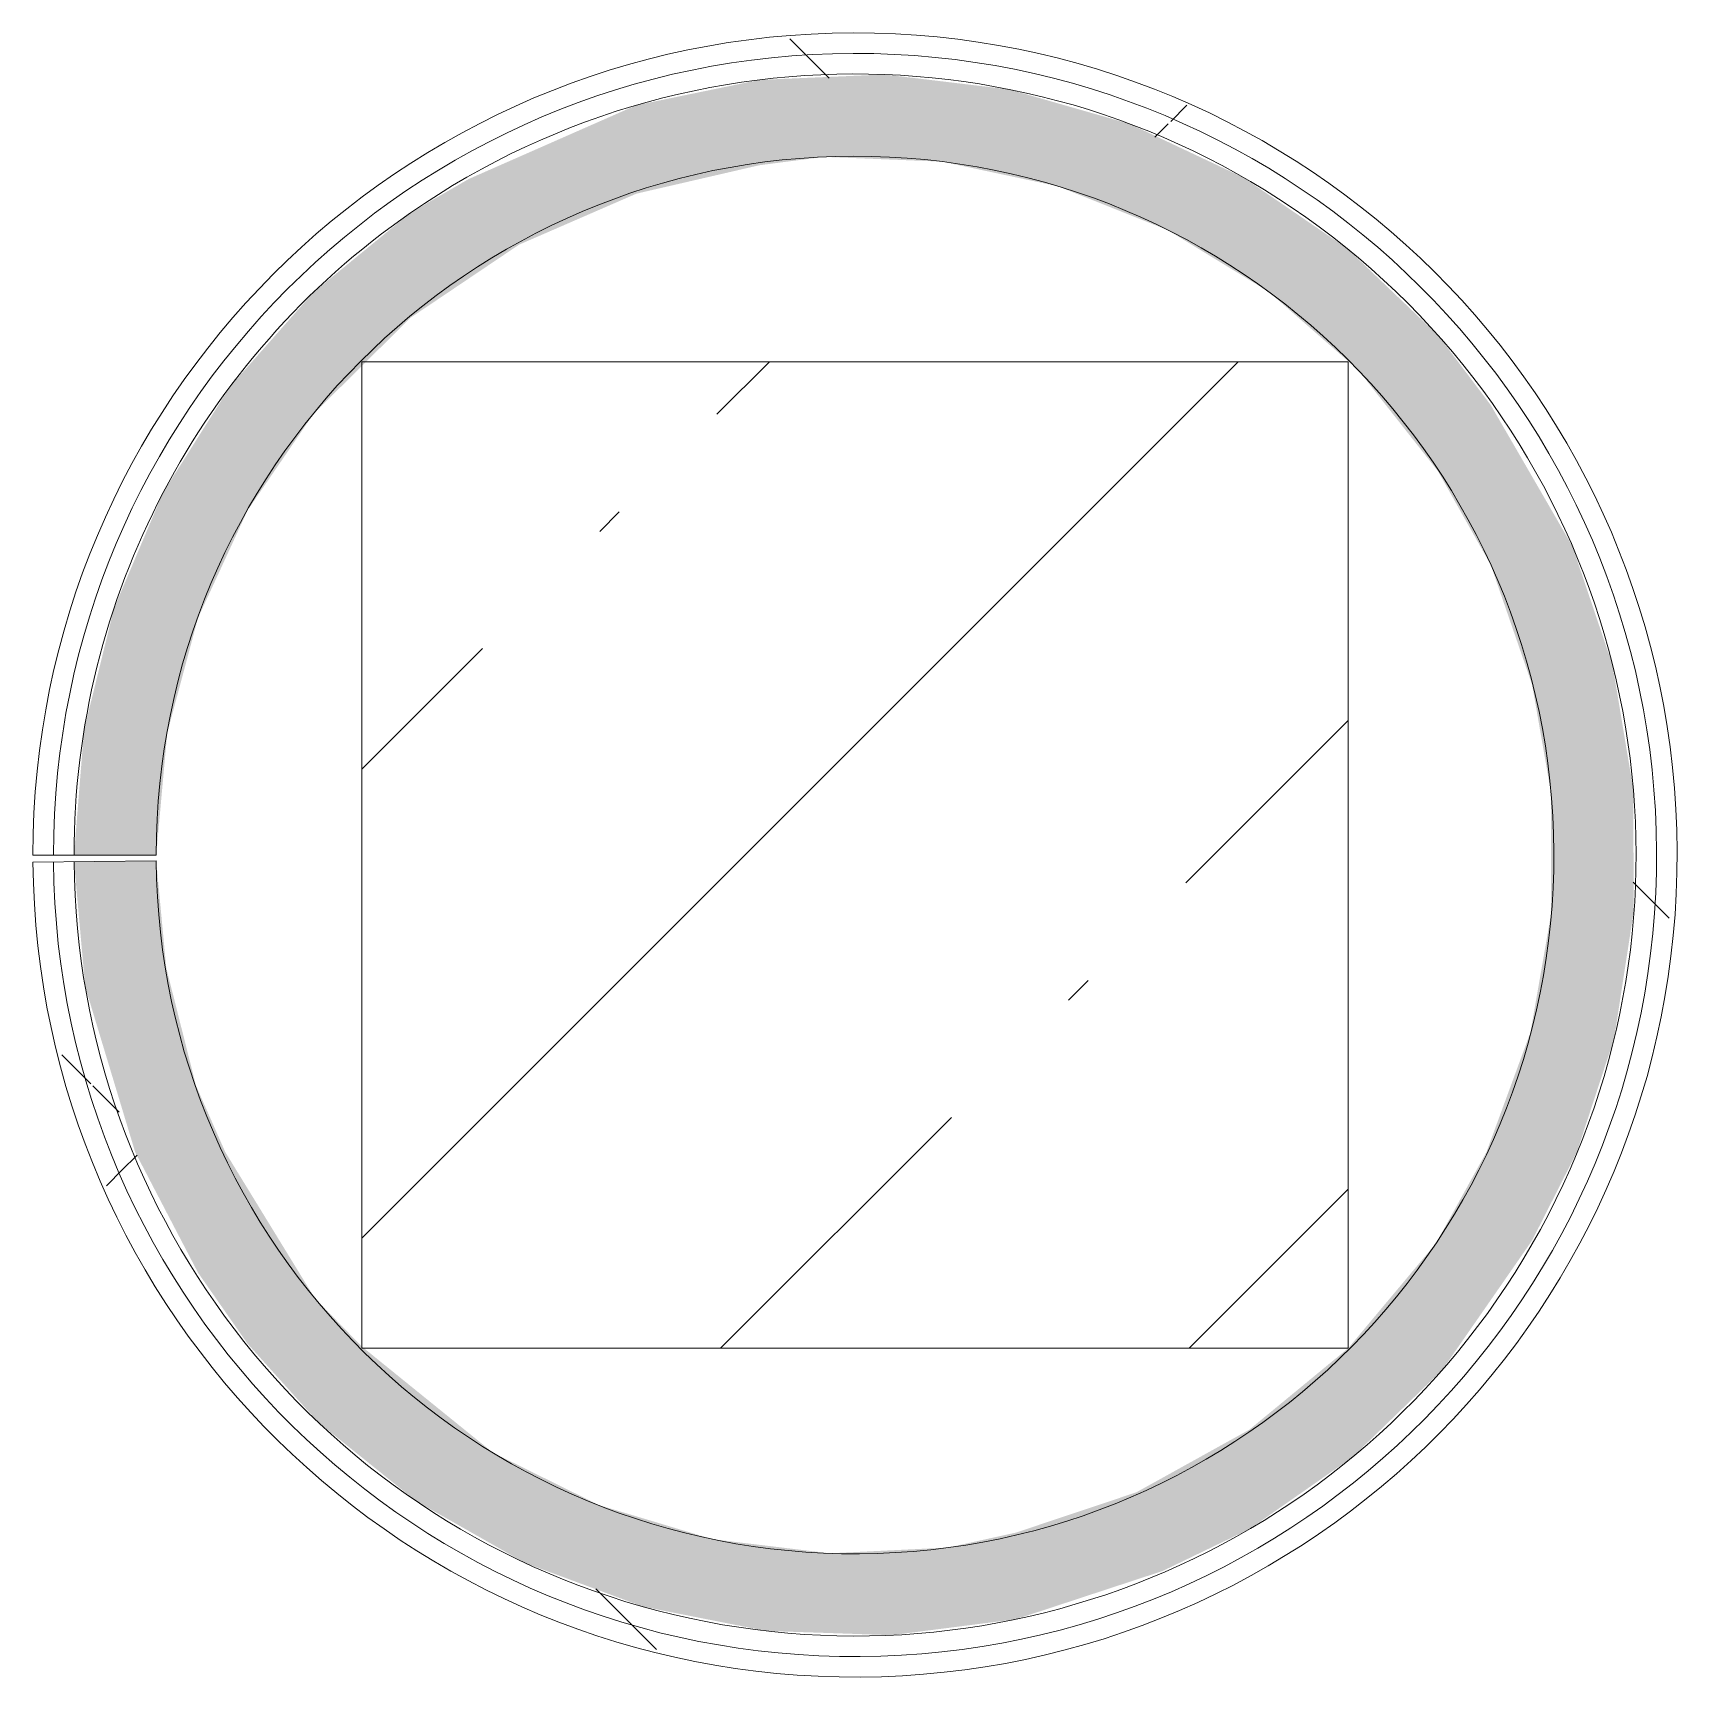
# Model space of a CAD drawing. Header units: millimetres. Extents: x 35092 to 251863, y -8553 to 29549.
# Drawn here: x 157663 to 158663, y 7100 to 8100 of the extents above; entities that cross this region are included whole.
import ezdxf

# ---------------------------------------------------------------- set-up
doc = ezdxf.new("R2010")
doc.units = ezdxf.units.MM
for name, color, linetype, lineweight in [('A-WALL', 7, 'Continuous', 9), ('I-WALL-3', 7, 'Continuous', 5), ('S-COLS-1', 7, 'Continuous', 5)]:
    doc.layers.add(name, color=color, linetype=linetype, lineweight=lineweight)
doc.layers.add('I-WALL-1', color=7, linetype='Continuous', lineweight=5, true_color=0xe7e7e7)
pattern_1 = [(45, (124853, 0), (-530.33, 530.33), []), (135, (124853, 0), (-530.33, -530.33), [])]

# ---------------------------------------------------------------- blocks, each defined once
blk = doc.blocks.new('BSC_Колонна _Прямоугольная - 600х600-V266-2_2_2_птичка')
at = {"layer": 'S-COLS-1'}
h = blk.add_hatch(dxfattribs=at)
h.set_pattern_fill('FP_108', color=256, style=0, pattern_type=2)
h.set_pattern_definition([(45, (-33310, -7600), (-285.123, 285.123), []), (45, (-33024.88, -7600), (-285.123, 285.123), [504.031, -100.806, 16.764, -84.042])])
h.paths.add_polyline_path([(-270.3, -300), (300, -300), (300, 300), (-300, 300), (-300, -300)])
for p, q in [((300, 300), (-300, 300)), ((-300, 300), (-300, -300)), ((300, -300), (300, 300)), ((-300, -300), (300, -300))]:
    blk.add_line(p, q, dxfattribs=at)

msp = doc.modelspace()

# ---------------------------------------------------------------- hatches: boundary and pattern name
at = {"layer": 'I-WALL-1'}
msp.add_hatch(color=256, dxfattribs=at).paths.add_polyline_path([(158185.1, 7125.5), (158260.9, 7135.2), (158350.2, 7164.6), (158402.8, 7190), (158465.4, 7233.7), (158520.2, 7286.9), (158574.8, 7365.6), (158602, 7419.3), (158624.7, 7488.5), (158636.6, 7565.8), (158636.3, 7640.2), (158623.7, 7715.5), (158599.3, 7787.8), (158549.6, 7873.7), (158517.5, 7916.2), (158462.3, 7968.9), (158399.3, 8012), (158330.2, 8044.6), (158256.9, 8065.6), (158181.1, 8074.7), (158104.8, 8071.4), (158030, 8056), (157928, 8011.1), (157892.6, 7990.6), (157833.6, 7942.2), (157783, 7885), (157742.2, 7820.5), (157712.4, 7750.2), (157694.1, 7676.1), (157688, 7600), (157738, 7600.2), (157744.7, 7674.2), (157763.4, 7744.1), (157793.6, 7809.7), (157833.6, 7868.2), (157892.6, 7926.7), (157958.7, 7971.2), (158030, 8002.2), (158104.8, 8019.5), (158144.1, 8024.6), (158216, 8021.7), (158286.4, 8006.7), (158353.3, 7980), (158414.7, 7942.5), (158468.9, 7895.1), (158517.5, 7833.5), (158549.6, 7776.5), (158574.8, 7703.5), (158586.3, 7637.8), (158586.3, 7564), (158573.8, 7492.2), (158547, 7419.3), (158516.3, 7363.8), (158462.9, 7300), (158402.8, 7250.5), (158334.1, 7212.4), (158260.9, 7187.9), (158219.6, 7178.8), (158147.7, 7175.3), (158076.2, 7183.9), (158007.3, 7204.6), (157942.8, 7236.5), (157863, 7301.1), (157834.4, 7330.5), (157780, 7419.3), (157762.2, 7459.7), (157744.1, 7531.4), (157738, 7596.4), (157688, 7595.9), (157694.8, 7519.9), (157725.2, 7419.3), (157763.4, 7346), (157793.6, 7302.7), (157836.5, 7255), (157896, 7207.1), (157962.4, 7169.4), (158033.9, 7142.9), (158108.8, 7128.1), (158147.7, 7126.8)])
at = {"layer": 'I-WALL-3'}
h = msp.add_hatch(dxfattribs=at)
h.set_pattern_fill('FP_167', color=256, style=0, pattern_type=2)
h.set_pattern_definition(pattern_1)
h.paths.add_polyline_path([(158166.2, 7100), (158279.6, 7115.4), (158354.3, 7139.7), (158417.6, 7171.4), (158480.4, 7215.5), (158537.9, 7271.4), (158576.3, 7320.3), (158612.4, 7382), (158639.2, 7447.7), (158657.2, 7524), (158660, 7637.8), (158647.9, 7715.5), (158623.7, 7790.2), (158591.2, 7855.3), (158548.5, 7916.2), (158487.3, 7978.6), (158426.9, 8022.9), (158364.1, 8056.3), (158286.4, 8083), (158240, 8094), (158144.1, 8098.6), (158072.7, 8091), (158003.9, 8073.7), (157908.7, 8028.8), (157852.7, 7990.6), (157799.7, 7942.2), (157742.2, 7867.4), (157712.4, 7814.7), (157681.8, 7730.9), (157669, 7676.1), (157663, 7600), (157675.5, 7600), (157688, 7703.4), (157713.7, 7785.1), (157742.2, 7843.8), (157783, 7903.8), (157833.9, 7958.6), (157903.2, 8011.1), (157976, 8048.7), (158043.1, 8071.4), (158104.8, 8083.9), (158216, 8083), (158286.4, 8070.1), (158359.5, 8044.6), (158422.8, 8011.1), (158480.3, 7968.9), (158545.3, 7900), (158577.7, 7855.3), (158616.3, 7776.5), (158637.9, 7706.2), (158648.7, 7637.8), (158649.1, 7562.9), (158636.3, 7483.8), (158600.9, 7388.9), (158565.7, 7327.3), (158516.3, 7265.8), (158459.1, 7214.1), (158392.6, 7171.2), (158304.7, 7135.2), (158244.3, 7120.5), (158185.1, 7113.1), (158076.2, 7121.8), (157998.2, 7142.9), (157937.1, 7169.4), (157876.1, 7207.1), (157819.8, 7255), (157763.4, 7323), (157724.5, 7389.8), (157694.1, 7472.1), (157681.8, 7525.5), (157669.8, 7595.8), (157675.5, 7494.9), (157701.8, 7410.7), (157733.1, 7347.3), (157780.7, 7280), (157837.4, 7222.5), (157896, 7178.9), (157963.9, 7142.9), (158033.9, 7118.3), (158108.8, 7104.1), (158147.7, 7101.3)])
h.paths.add_polyline_path([(157669.8, 7517.7), (157669.8, 7595.8), (157663, 7595.7)])
h = msp.add_hatch(dxfattribs=at)
h.set_pattern_fill('FP_167', color=256, style=0, pattern_type=2)
h.set_pattern_definition(pattern_1)
h.paths.add_polyline_path([(158185.7, 7113), (158289.9, 7130.8), (158362.8, 7156.9), (158424.6, 7190), (158483.3, 7233.7), (158551.1, 7307.6), (158579.8, 7348.2), (158623.7, 7445.6), (158639.2, 7500.6), (158649.1, 7563.9), (158648.7, 7641.3), (158624.7, 7751.5), (158599.3, 7814.4), (158563.6, 7875.9), (158514.3, 7936.4), (158460.8, 7985), (158395.9, 8027.4), (158302, 8065.6), (158256.9, 8078.2), (158161.9, 8086.3), (158072.7, 8077.5), (157995, 8056), (157933.8, 8028.8), (157863, 7982.4), (157816.9, 7942.2), (157762.2, 7875.4), (157723, 7807), (157694.1, 7728.2), (157681.6, 7676.1), (157675.5, 7600), (157688, 7600.2), (157700.5, 7702), (157714, 7754.2), (157745.9, 7826.3), (157796.2, 7900), (157844.6, 7951.2), (157910.4, 8000.8), (157988.3, 8040.1), (158043.6, 8058.8), (158137.7, 8072.8), (158216, 8070.5), (158289.5, 8056.3), (158353.3, 8033.7), (158414.7, 8001.5), (158468.9, 7962.6), (158529.7, 7900), (158574.1, 7835.4), (158603.1, 7776.5), (158624.7, 7709.7), (158636.3, 7637.8), (158636.3, 7561.8), (158623.7, 7485.5), (158600.9, 7415.9), (158551.1, 7328.5), (158516.3, 7283.1), (158463, 7232), (158380.4, 7179.2), (158334.1, 7156.9), (158260.9, 7135.2), (158185.1, 7125.5), (158076.2, 7134.5), (158007.3, 7152.8), (157939.1, 7182.6), (157884.6, 7216.3), (157814, 7280), (157773.4, 7330.5), (157733.1, 7401.2), (157712.4, 7451), (157694.1, 7527.4), (157682.5, 7595.9), (157675.5, 7595.8), (157688.7, 7493.2), (157713.7, 7414.7), (157744.2, 7352.9), (157797.2, 7280), (157837, 7238.6), (157896, 7192.8), (157962.4, 7156.1), (158044.4, 7128.1), (158108.8, 7115.6), (158185.1, 7113.1)])

# ---------------------------------------------------------------- linework, layer by layer
at = {"layer": 'A-WALL'}
for radius, start, end in [(487.5, 180.4914, 180), (475, 180.4914, 124.691), (475, 124.6912, 180)]:
    msp.add_arc((158163, 7600), radius, start, end, dxfattribs=at)
at = {"layer": 'I-WALL-3'}
for p, q in [((157663, 7600), (157738, 7600)), ((157738, 7596.4), (157663, 7595.7))]:
    msp.add_line(p, q, dxfattribs=at)
for radius in [500, 425]:
    msp.add_arc((158163, 7600), radius, 180.4914, 180, dxfattribs=at)

# ---------------------------------------------------------------- block references
at = {"layer": 'S-COLS-1'}
msp.add_blockref('BSC_Колонна _Прямоугольная - 600х600-V266-2_2_2_птичка', (158163, 7600), dxfattribs=at)

doc.saveas('drawing.dxf')
